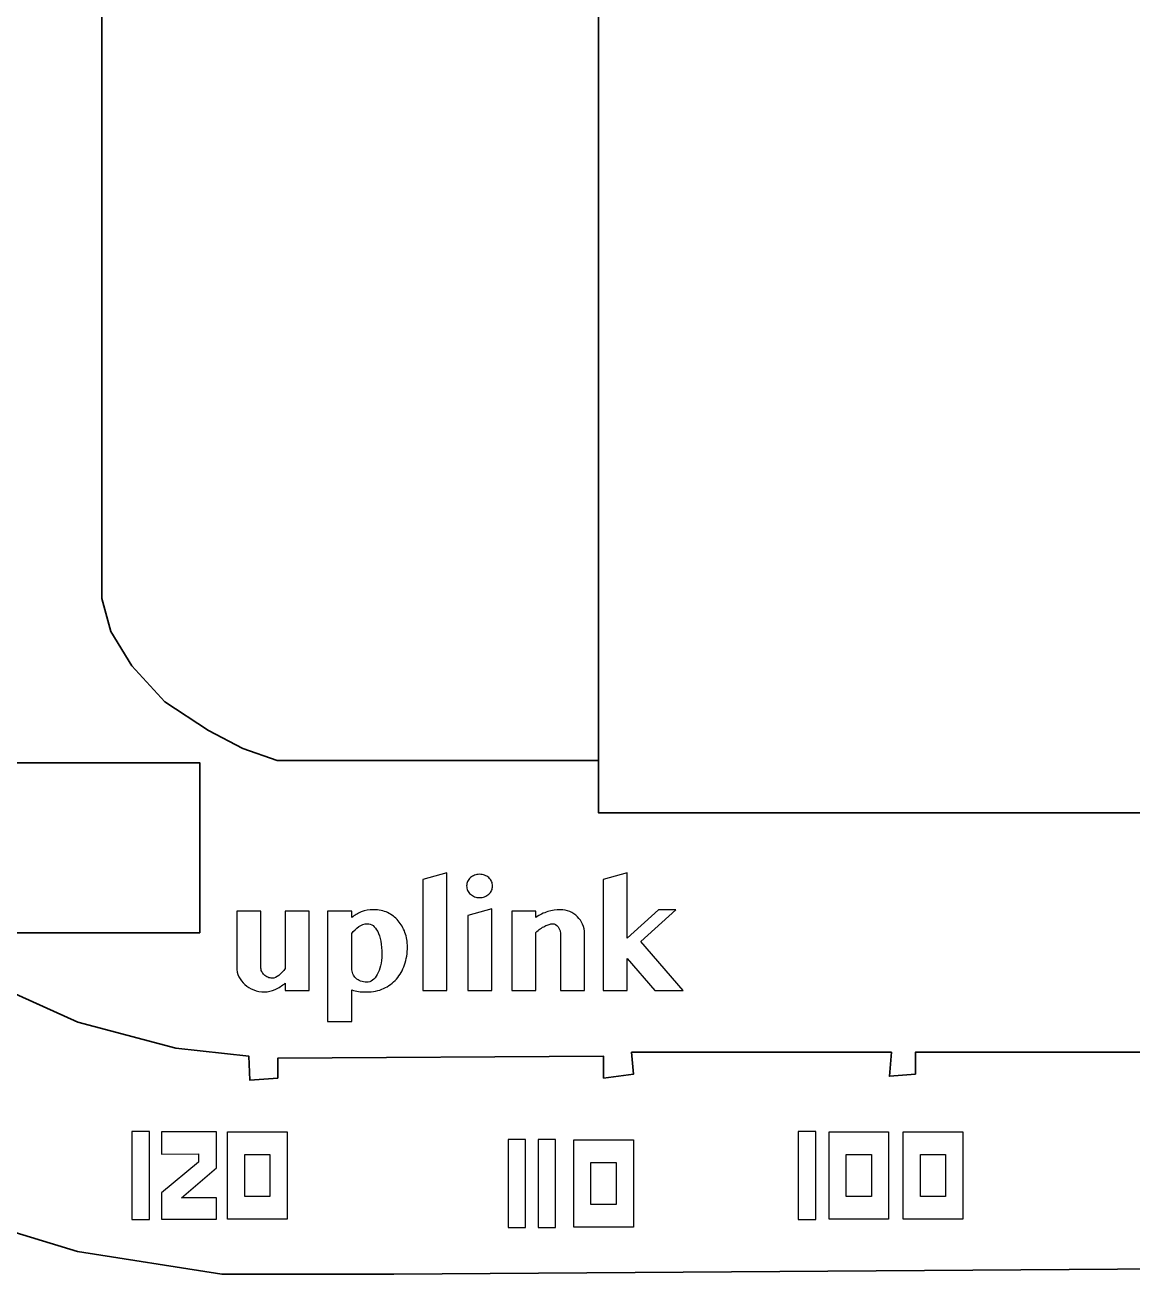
# Model space of a CAD drawing. Header units: millimetres. Extents: x -62 to 70, y -68 to 76.
# Drawn here: x -28.72 to 3.84, y -28.69 to 8.05 of the extents above; entities that cross this region are included whole.
import ezdxf

# ---------------------------------------------------------------- set-up
doc = ezdxf.new("R2010")
doc.units = ezdxf.units.MM
doc.header["$MEASUREMENT"] = 0
doc.layers.add('Decorations', color=7, linetype='Continuous')
doc.layers.add('Parts Outlines', color=7, linetype='Continuous')

msp = doc.modelspace()

# ---------------------------------------------------------------- linework, layer by layer
at = {"layer": 'Decorations', "color": 250, "lineweight": 35}
for points, knots in [([(-26.4583, 10.2305), (-26.4583, 10.2305), (-26.4583, -8.8194), (-26.4583, -8.8194), (-26.4583, -8.8194), (-26.4583, -8.8194), (-26.1937, -9.7895), (-26.1937, -9.7895), (-26.1937, -9.7895), (-26.1937, -9.7895), (-25.5741, -10.8038), (-25.5741, -10.8038), (-25.5741, -10.8038), (-25.5741, -10.8038), (-24.6062, -11.8621), (-24.6062, -11.8621), (-24.6062, -11.8621), (-24.6062, -11.8621), (-23.3274, -12.7), (-23.3274, -12.7), (-23.3274, -12.7), (-23.3274, -12.7), (-22.3131, -13.2291), (-22.3131, -13.2291), (-22.3131, -13.2291), (-22.3131, -13.2291), (-21.2989, -13.5819), (-21.2989, -13.5819), (-21.2989, -13.5819), (-21.2989, -13.5819), (-19.9319, -13.5819), (-19.9319, -13.5819), (-19.9319, -13.5819), (-19.9319, -13.5819), (-11.8547, -13.5819), (-11.8547, -13.5819)], [0, 0, 0, 0, 0.1, 0.1, 0.1, 0.1, 0.2, 0.2, 0.2, 0.2, 0.3, 0.3, 0.3, 0.3, 0.4, 0.4, 0.4, 0.4, 0.5, 0.5, 0.5, 0.5, 0.6, 0.6, 0.6, 0.6, 0.7, 0.7, 0.7, 0.7, 0.8, 0.8, 0.8, 0.8, 1, 1, 1, 1]), ([(-45.3613, 7.5847), (-45.3613, 7.5847), (-45.5083, -8.5548), (-45.5083, -8.5548), (-45.5083, -8.5548), (-45.5083, -8.5548), (-45.0966, -10.9361), (-45.0966, -10.9361), (-45.0966, -10.9361), (-45.0966, -10.9361), (-44.5674, -13.1117), (-44.5674, -13.1117), (-44.5674, -13.1117), (-44.5674, -13.1117), (-43.3916, -15.64), (-43.3916, -15.64), (-43.3916, -15.64), (-43.3916, -15.64), (-41.8041, -18.168), (-41.8041, -18.168), (-41.8041, -18.168), (-41.8041, -18.168), (-39.6287, -21.1666), (-39.6287, -21.1666), (-39.6287, -21.1666), (-39.6287, -21.1666), (-36.6299, -23.695), (-36.6299, -23.695), (-36.6299, -23.695), (-36.6299, -23.695), (-34.043, -25.4589), (-34.043, -25.4589), (-34.043, -25.4589), (-34.043, -25.4589), (-30.9855, -26.87), (-30.9855, -26.87), (-30.9855, -26.87), (-30.9855, -26.87), (-27.1731, -28.0269), (-27.1731, -28.0269), (-27.1731, -28.0269), (-27.1731, -28.0269), (-22.9305, -28.6928), (-22.9305, -28.6928), (-22.9305, -28.6928), (-22.9305, -28.6928), (-17.874, -28.6928), (-17.874, -28.6928), (-17.874, -28.6928), (-17.874, -28.6928), (33.22, -28.34), (33.22, -28.34), (33.22, -28.34), (33.22, -28.34), (35.9247, -27.7519), (35.9247, -27.7519), (35.9247, -27.7519), (35.9247, -27.7519), (39.3347, -26.5761), (39.3347, -26.5761), (39.3347, -26.5761), (39.3347, -26.5761), (43.1567, -24.8122), (43.1567, -24.8122), (43.1567, -24.8122), (43.1567, -24.8122), (46.6255, -22.0486), (46.6255, -22.0486), (46.6255, -22.0486), (46.6255, -22.0486), (49.3303, -19.1678), (49.3303, -19.1678), (49.3303, -19.1678), (49.3303, -19.1678), (51.5644, -15.9928), (51.5644, -15.9928), (51.5644, -15.9928), (51.5644, -15.9928), (52.7992, -13.1117), (52.7992, -13.1117), (52.7992, -13.1117), (52.7992, -13.1117), (53.74, -10.172), (53.74, -10.172), (53.74, -10.172), (53.74, -10.172), (54.0928, -7.9964), (54.0928, -7.9964), (54.0928, -7.9964), (54.0928, -7.9964), (54.0928, 7.9374), (54.0928, 7.9374), (54.0928, 7.9374), (54.0928, 7.9374), (45.9789, 7.9374), (45.9789, 7.9374), (45.9789, 7.9374), (45.9789, 7.9374), (46.0375, 6.1146), (46.0375, 6.1146), (46.0375, 6.1146), (46.0375, 6.1146), (46.6255, 6.0559), (46.6255, 6.0559), (46.6255, 6.0559), (46.6255, 6.0559), (46.6845, 5.4091), (46.6845, 5.4091), (46.6845, 5.4091), (46.6845, 5.4091), (46.0375, 5.3503), (46.0375, 5.3503), (46.0375, 5.3503), (46.0375, 5.3503), (46.0375, -7.9964), (46.0375, -7.9964), (46.0375, -7.9964), (46.0375, -7.9964), (46.743, -8.1728), (46.743, -8.1728), (46.743, -8.1728), (46.743, -8.1728), (46.5666, -8.7608), (46.5666, -8.7608), (46.5666, -8.7608), (46.5666, -8.7608), (45.92, -8.7019), (45.92, -8.7019), (45.92, -8.7019), (45.92, -8.7019), (45.3319, -11.4067), (45.3319, -11.4067), (45.3319, -11.4067), (45.3319, -11.4067), (43.9797, -14.4639), (43.9797, -14.4639), (43.9797, -14.4639), (43.9797, -14.4639), (42.5686, -16.3456), (42.5686, -16.3456), (42.5686, -16.3456), (42.5686, -16.3456), (40.8047, -18.0505), (40.8047, -18.0505), (40.8047, -18.0505), (40.8047, -18.0505), (41.3339, -18.6386), (41.3339, -18.6386), (41.3339, -18.6386), (41.3339, -18.6386), (40.8047, -19.1089), (40.8047, -19.1089), (40.8047, -19.1089), (40.8047, -19.1089), (40.2755, -18.6386), (40.2755, -18.6386), (40.2755, -18.6386), (40.2755, -18.6386), (37.9825, -20.1672), (37.9825, -20.1672), (37.9825, -20.1672), (37.9825, -20.1672), (35.4541, -21.1666), (35.4541, -21.1666), (35.4541, -21.1666), (35.4541, -21.1666), (33.5728, -21.8136), (33.5728, -21.8136), (33.5728, -21.8136), (33.5728, -21.8136), (31.6914, -22.1664), (31.6914, -22.1664), (31.6914, -22.1664), (31.6914, -22.1664), (31.75, -22.7541), (31.75, -22.7541), (31.75, -22.7541), (31.75, -22.7541), (30.9858, -22.813), (30.9858, -22.813), (30.9858, -22.813), (30.9858, -22.813), (30.868, -22.1075), (30.868, -22.1075), (30.868, -22.1075), (30.868, -22.1075), (22.9305, -22.225), (22.9305, -22.225), (22.9305, -22.225), (22.9305, -22.225), (22.9894, -22.813), (22.9894, -22.813), (22.9894, -22.813), (22.9894, -22.813), (22.3428, -22.813), (22.3428, -22.813), (22.3428, -22.813), (22.3428, -22.813), (22.3428, -22.1075), (22.3428, -22.1075), (22.3428, -22.1075), (22.3428, -22.1075), (16.463, -22.1664), (16.463, -22.1664), (16.463, -22.1664), (16.463, -22.1664), (16.522, -22.813), (16.522, -22.813), (16.522, -22.813), (16.522, -22.813), (15.7575, -22.872), (15.7575, -22.872), (15.7575, -22.872), (15.7575, -22.872), (15.6986, -22.1664), (15.6986, -22.1664), (15.6986, -22.1664), (15.6986, -22.1664), (6.4089, -22.225), (6.4089, -22.225), (6.4089, -22.225), (6.4089, -22.225), (6.4678, -22.7541), (6.4678, -22.7541), (6.4678, -22.7541), (6.4678, -22.7541), (5.7033, -22.872), (5.7033, -22.872), (5.7033, -22.872), (5.7033, -22.872), (5.7033, -22.1664), (5.7033, -22.1664), (5.7033, -22.1664), (5.7033, -22.1664), (-2.5281, -22.1664), (-2.5281, -22.1664), (-2.5281, -22.1664), (-2.5281, -22.1664), (-2.5281, -22.813), (-2.5281, -22.813), (-2.5281, -22.813), (-2.5281, -22.813), (-3.2924, -22.872), (-3.2924, -22.872), (-3.2924, -22.872), (-3.2924, -22.872), (-3.2337, -22.1664), (-3.2337, -22.1664), (-3.2337, -22.1664), (-3.2337, -22.1664), (-10.8771, -22.1664), (-10.8771, -22.1664), (-10.8771, -22.1664), (-10.8771, -22.1664), (-10.8184, -22.813), (-10.8184, -22.813), (-10.8184, -22.813), (-10.8184, -22.813), (-11.7003, -22.9305), (-11.7003, -22.9305), (-11.7003, -22.9305), (-11.7003, -22.9305), (-11.7003, -22.2839), (-11.7003, -22.2839), (-11.7003, -22.2839), (-11.7003, -22.2839), (-21.2841, -22.3428), (-21.2841, -22.3428), (-21.2841, -22.3428), (-21.2841, -22.3428), (-21.2841, -22.9305), (-21.2841, -22.9305), (-21.2841, -22.9305), (-21.2841, -22.9305), (-22.1075, -22.9881), (-22.1075, -22.9881), (-22.1075, -22.9881), (-22.1075, -22.9881), (-22.1369, -22.2825), (-22.1369, -22.2825), (-22.1369, -22.2825), (-22.1369, -22.2825), (-24.2827, -22.0486), (-24.2827, -22.0486), (-24.2827, -22.0486), (-24.2827, -22.0486), (-27.1638, -21.2845), (-27.1638, -21.2845), (-27.1638, -21.2845), (-27.1638, -21.2845), (-29.5158, -20.2261), (-29.5158, -20.2261), (-29.5158, -20.2261), (-29.5158, -20.2261), (-31.1746, -19.4065), (-31.1746, -19.4065), (-31.1746, -19.4065), (-31.1746, -19.4065), (-31.3972, -19.8144), (-31.3972, -19.8144), (-31.3972, -19.8144), (-31.3972, -19.8144), (-31.9263, -19.3735), (-31.9263, -19.3735), (-31.9263, -19.3735), (-31.9263, -19.3735), (-31.6323, -18.9325), (-31.6323, -18.9325), (-31.6323, -18.9325), (-31.6323, -18.9325), (-32.9257, -17.7567), (-32.9257, -17.7567), (-32.9257, -17.7567), (-32.9257, -17.7567), (-34.5132, -15.8164), (-34.5132, -15.8164), (-34.5132, -15.8164), (-34.5132, -15.8164), (-35.8656, -13.6997), (-35.8656, -13.6997), (-35.8656, -13.6997), (-35.8656, -13.6997), (-36.5124, -12.4061), (-36.5124, -12.4061), (-36.5124, -12.4061), (-36.5124, -12.4061), (-37.0416, -12.465), (-37.0416, -12.465), (-37.0416, -12.465), (-37.0416, -12.465), (-37.218, -12.0533), (-37.218, -12.0533), (-37.218, -12.0533), (-37.218, -12.0533), (-36.6888, -11.8769), (-36.6888, -11.8769), (-36.6888, -11.8769), (-36.6888, -11.8769), (-37.1591, -10.3776), (-37.1591, -10.3776), (-37.1591, -10.3776), (-37.1591, -10.3776), (-37.2767, -7.7611), (-37.2767, -7.7611), (-37.2767, -7.7611), (-37.2767, -7.7611), (-37.2767, -4.1747), (-37.2767, -4.1747), (-37.2767, -4.1747), (-37.2767, -4.1747), (-37.9823, -4.204), (-37.9823, -4.204), (-37.9823, -4.204), (-37.9823, -4.204), (-37.9341, -3.4978), (-37.9341, -3.4978), (-37.9341, -3.4978), (-37.9341, -3.4978), (-37.2475, -3.381), (-37.2475, -3.381), (-37.2475, -3.381), (-37.2475, -3.381), (-37.218, 6.5263), (-37.218, 6.5263), (-37.218, 6.5263), (-37.218, 6.5263), (-37.8354, 6.5556), (-37.8354, 6.5556), (-37.8354, 6.5556), (-37.8354, 6.5556), (-37.8941, 7.173), (-37.8941, 7.173), (-37.8941, 7.173), (-37.8941, 7.173), (-37.1298, 7.173), (-37.1298, 7.173), (-37.1298, 7.173), (-37.1298, 7.173), (-37.1591, 7.6434), (-37.1591, 7.6434), (-37.1591, 7.6434), (-37.1591, 7.6434), (-45.0966, 7.5847), (-45.0966, 7.5847), (-45.0966, 7.5847), (-45.0966, 7.5847), (-45.3613, 7.5847), (-45.3613, 7.5847)], [0, 0, 0, 0, 0.0102041, 0.0102041, 0.0102041, 0.0102041, 0.0204082, 0.0204082, 0.0204082, 0.0204082, 0.0306122, 0.0306122, 0.0306122, 0.0306122, 0.0408163, 0.0408163, 0.0408163, 0.0408163, 0.0510204, 0.0510204, 0.0510204, 0.0510204, 0.0612245, 0.0612245, 0.0612245, 0.0612245, 0.0714286, 0.0714286, 0.0714286, 0.0714286, 0.0816327, 0.0816327, 0.0816327, 0.0816327, 0.0918367, 0.0918367, 0.0918367, 0.0918367, 0.1020408, 0.1020408, 0.1020408, 0.1020408, 0.1122449, 0.1122449, 0.1122449, 0.1122449, 0.122449, 0.122449, 0.122449, 0.122449, 0.1326531, 0.1326531, 0.1326531, 0.1326531, 0.1428571, 0.1428571, 0.1428571, 0.1428571, 0.1530612, 0.1530612, 0.1530612, 0.1530612, 0.1632653, 0.1632653, 0.1632653, 0.1632653, 0.1734694, 0.1734694, 0.1734694, 0.1734694, 0.1836735, 0.1836735, 0.1836735, 0.1836735, 0.1938776, 0.1938776, 0.1938776, 0.1938776, 0.2040816, 0.2040816, 0.2040816, 0.2040816, 0.2142857, 0.2142857, 0.2142857, 0.2142857, 0.2244898, 0.2244898, 0.2244898, 0.2244898, 0.2346939, 0.2346939, 0.2346939, 0.2346939, 0.244898, 0.244898, 0.244898, 0.244898, 0.255102, 0.255102, 0.255102, 0.255102, 0.2653061, 0.2653061, 0.2653061, 0.2653061, 0.2755102, 0.2755102, 0.2755102, 0.2755102, 0.2857143, 0.2857143, 0.2857143, 0.2857143, 0.2959184, 0.2959184, 0.2959184, 0.2959184, 0.3061224, 0.3061224, 0.3061224, 0.3061224, 0.3163265, 0.3163265, 0.3163265, 0.3163265, 0.3265306, 0.3265306, 0.3265306, 0.3265306, 0.3367347, 0.3367347, 0.3367347, 0.3367347, 0.3469388, 0.3469388, 0.3469388, 0.3469388, 0.3571429, 0.3571429, 0.3571429, 0.3571429, 0.3673469, 0.3673469, 0.3673469, 0.3673469, 0.377551, 0.377551, 0.377551, 0.377551, 0.3877551, 0.3877551, 0.3877551, 0.3877551, 0.3979592, 0.3979592, 0.3979592, 0.3979592, 0.4081633, 0.4081633, 0.4081633, 0.4081633, 0.4183673, 0.4183673, 0.4183673, 0.4183673, 0.4285714, 0.4285714, 0.4285714, 0.4285714, 0.4387755, 0.4387755, 0.4387755, 0.4387755, 0.4489796, 0.4489796, 0.4489796, 0.4489796, 0.4591837, 0.4591837, 0.4591837, 0.4591837, 0.4693878, 0.4693878, 0.4693878, 0.4693878, 0.4795918, 0.4795918, 0.4795918, 0.4795918, 0.4897959, 0.4897959, 0.4897959, 0.4897959, 0.5, 0.5, 0.5, 0.5, 0.5102041, 0.5102041, 0.5102041, 0.5102041, 0.5204082, 0.5204082, 0.5204082, 0.5204082, 0.5306122, 0.5306122, 0.5306122, 0.5306122, 0.5408163, 0.5408163, 0.5408163, 0.5408163, 0.5510204, 0.5510204, 0.5510204, 0.5510204, 0.5612245, 0.5612245, 0.5612245, 0.5612245, 0.5714286, 0.5714286, 0.5714286, 0.5714286, 0.5816327, 0.5816327, 0.5816327, 0.5816327, 0.5918367, 0.5918367, 0.5918367, 0.5918367, 0.6020408, 0.6020408, 0.6020408, 0.6020408, 0.6122449, 0.6122449, 0.6122449, 0.6122449, 0.622449, 0.622449, 0.622449, 0.622449, 0.6326531, 0.6326531, 0.6326531, 0.6326531, 0.6428571, 0.6428571, 0.6428571, 0.6428571, 0.6530612, 0.6530612, 0.6530612, 0.6530612, 0.6632653, 0.6632653, 0.6632653, 0.6632653, 0.6734694, 0.6734694, 0.6734694, 0.6734694, 0.6836735, 0.6836735, 0.6836735, 0.6836735, 0.6938776, 0.6938776, 0.6938776, 0.6938776, 0.7040816, 0.7040816, 0.7040816, 0.7040816, 0.7142857, 0.7142857, 0.7142857, 0.7142857, 0.7244898, 0.7244898, 0.7244898, 0.7244898, 0.7346939, 0.7346939, 0.7346939, 0.7346939, 0.744898, 0.744898, 0.744898, 0.744898, 0.755102, 0.755102, 0.755102, 0.755102, 0.7653061, 0.7653061, 0.7653061, 0.7653061, 0.7755102, 0.7755102, 0.7755102, 0.7755102, 0.7857143, 0.7857143, 0.7857143, 0.7857143, 0.7959184, 0.7959184, 0.7959184, 0.7959184, 0.8061224, 0.8061224, 0.8061224, 0.8061224, 0.8163265, 0.8163265, 0.8163265, 0.8163265, 0.8265306, 0.8265306, 0.8265306, 0.8265306, 0.8367347, 0.8367347, 0.8367347, 0.8367347, 0.8469388, 0.8469388, 0.8469388, 0.8469388, 0.8571429, 0.8571429, 0.8571429, 0.8571429, 0.8673469, 0.8673469, 0.8673469, 0.8673469, 0.877551, 0.877551, 0.877551, 0.877551, 0.8877551, 0.8877551, 0.8877551, 0.8877551, 0.8979592, 0.8979592, 0.8979592, 0.8979592, 0.9081633, 0.9081633, 0.9081633, 0.9081633, 0.9183673, 0.9183673, 0.9183673, 0.9183673, 0.9285714, 0.9285714, 0.9285714, 0.9285714, 0.9387755, 0.9387755, 0.9387755, 0.9387755, 0.9489796, 0.9489796, 0.9489796, 0.9489796, 0.9591837, 0.9591837, 0.9591837, 0.9591837, 0.9693878, 0.9693878, 0.9693878, 0.9693878, 0.9795918, 0.9795918, 0.9795918, 0.9795918, 1, 1, 1, 1])]:
    msp.add_open_spline(points, degree=3, knots=knots, dxfattribs=at)
at = {"layer": 'Decorations', "color": 250}
for points, knots in [([(-16.3123, -20.3495), (-16.3123, -20.3495), (-17.0161, -20.3495), (-17.0161, -20.3495), (-17.0161, -20.3495), (-17.0161, -20.3495), (-17.0161, -17.0842), (-17.0161, -17.0842), (-17.0161, -17.0842), (-17.0161, -17.0842), (-16.3123, -16.8892), (-16.3123, -16.8892), (-16.3123, -16.8892), (-16.3123, -16.8892), (-16.3123, -20.3495), (-16.3123, -20.3495)], [0, 0, 0, 0, 0.2, 0.2, 0.2, 0.2, 0.4, 0.4, 0.4, 0.4, 0.6, 0.6, 0.6, 0.6, 1, 1, 1, 1]), ([(-11.0072, -18.8143), (-11.0072, -18.8143), (-10.0832, -17.9772), (-10.0832, -17.9772), (-10.0832, -17.9772), (-10.0832, -17.9772), (-9.5716, -17.9772), (-9.5716, -17.9772), (-9.5716, -17.9772), (-9.5716, -17.9772), (-10.601, -18.9073), (-10.601, -18.9073), (-10.601, -18.9073), (-10.601, -18.9073), (-9.3608, -20.3495), (-9.3608, -20.3495), (-9.3608, -20.3495), (-9.3608, -20.3495), (-10.1979, -20.3495), (-10.1979, -20.3495), (-10.1979, -20.3495), (-10.1979, -20.3495), (-11.0072, -19.4131), (-11.0072, -19.4131), (-11.0072, -19.4131), (-11.0072, -19.4131), (-11.0072, -20.3495), (-11.0072, -20.3495), (-11.0072, -20.3495), (-11.0072, -20.3495), (-11.7172, -20.3495), (-11.7172, -20.3495), (-11.7172, -20.3495), (-11.7172, -20.3495), (-11.7172, -17.0842), (-11.7172, -17.0842), (-11.7172, -17.0842), (-11.7172, -17.0842), (-11.0072, -16.8892), (-11.0072, -16.8892), (-11.0072, -16.8892), (-11.0072, -16.8892), (-11.0072, -18.8143), (-11.0072, -18.8143)], [0, 0, 0, 0, 0.0833333, 0.0833333, 0.0833333, 0.0833333, 0.1666667, 0.1666667, 0.1666667, 0.1666667, 0.25, 0.25, 0.25, 0.25, 0.3333333, 0.3333333, 0.3333333, 0.3333333, 0.4166667, 0.4166667, 0.4166667, 0.4166667, 0.5, 0.5, 0.5, 0.5, 0.5833333, 0.5833333, 0.5833333, 0.5833333, 0.6666667, 0.6666667, 0.6666667, 0.6666667, 0.75, 0.75, 0.75, 0.75, 0.8333333, 0.8333333, 0.8333333, 0.8333333, 1, 1, 1, 1]), ([(-15.7294, -17.2764), (-15.7294, -17.2289), (-15.7196, -17.1841), (-15.6999, -17.1417), (-15.6999, -17.1417), (-15.6803, -17.0993), (-15.6529, -17.0628), (-15.6178, -17.0318), (-15.6178, -17.0318), (-15.5826, -17.0008), (-15.5423, -16.9764), (-15.4968, -16.9588), (-15.4968, -16.9588), (-15.4514, -16.9412), (-15.4018, -16.9326), (-15.348, -16.9326), (-15.348, -16.9326), (-15.2963, -16.9326), (-15.2472, -16.9412), (-15.2007, -16.9588), (-15.2007, -16.9588), (-15.1542, -16.9764), (-15.1134, -17.0008), (-15.0783, -17.0318), (-15.0783, -17.0318), (-15.0431, -17.0628), (-15.0157, -17.0993), (-14.9961, -17.1417), (-14.9961, -17.1417), (-14.9765, -17.1841), (-14.9666, -17.2289), (-14.9666, -17.2764), (-14.9666, -17.2764), (-14.9666, -17.324), (-14.9765, -17.3688), (-14.9961, -17.4101), (-14.9961, -17.4101), (-15.0157, -17.4514), (-15.0431, -17.4873), (-15.0783, -17.5183), (-15.0783, -17.5183), (-15.1134, -17.5493), (-15.1542, -17.5737), (-15.2007, -17.5913), (-15.2007, -17.5913), (-15.2472, -17.6089), (-15.2963, -17.6175), (-15.348, -17.6175), (-15.348, -17.6175), (-15.4018, -17.6175), (-15.4514, -17.6089), (-15.4968, -17.5913), (-15.4968, -17.5913), (-15.5423, -17.5737), (-15.5826, -17.5493), (-15.6178, -17.5183), (-15.6178, -17.5183), (-15.6529, -17.4873), (-15.6803, -17.4514), (-15.6999, -17.4101), (-15.6999, -17.4101), (-15.7196, -17.3688), (-15.7294, -17.324), (-15.7294, -17.2764)], [0, 0, 0, 0, 0.0588235, 0.0588235, 0.0588235, 0.0588235, 0.1176471, 0.1176471, 0.1176471, 0.1176471, 0.1764706, 0.1764706, 0.1764706, 0.1764706, 0.2352941, 0.2352941, 0.2352941, 0.2352941, 0.2941176, 0.2941176, 0.2941176, 0.2941176, 0.3529412, 0.3529412, 0.3529412, 0.3529412, 0.4117647, 0.4117647, 0.4117647, 0.4117647, 0.4705882, 0.4705882, 0.4705882, 0.4705882, 0.5294118, 0.5294118, 0.5294118, 0.5294118, 0.5882353, 0.5882353, 0.5882353, 0.5882353, 0.6470588, 0.6470588, 0.6470588, 0.6470588, 0.7058824, 0.7058824, 0.7058824, 0.7058824, 0.7647059, 0.7647059, 0.7647059, 0.7647059, 0.8235294, 0.8235294, 0.8235294, 0.8235294, 0.8823529, 0.8823529, 0.8823529, 0.8823529, 1, 1, 1, 1]), ([(-19.8191, -18.0206), (-19.8191, -18.0206), (-19.109, -18.0206), (-19.109, -18.0206), (-19.109, -18.0206), (-19.109, -18.0206), (-19.109, -18.2038), (-19.109, -18.2038), (-19.109, -18.2038), (-19.0284, -18.1377), (-18.9354, -18.0826), (-18.83, -18.0392), (-18.83, -18.0392), (-18.7245, -17.9958), (-18.6016, -17.9744), (-18.461, -17.9744), (-18.461, -17.9744), (-18.3122, -17.9744), (-18.1768, -18.0033), (-18.0548, -18.0612), (-18.0548, -18.0612), (-17.9329, -18.1191), (-17.829, -18.198), (-17.7432, -18.2982), (-17.7432, -18.2982), (-17.6574, -18.3985), (-17.5908, -18.5146), (-17.5432, -18.6469), (-17.5432, -18.6469), (-17.4957, -18.7792), (-17.4719, -18.9197), (-17.4719, -19.0686), (-17.4719, -19.0686), (-17.4719, -19.2587), (-17.4998, -19.4351), (-17.5556, -19.5974), (-17.5556, -19.5974), (-17.6114, -19.7597), (-17.691, -19.8995), (-17.7944, -20.0173), (-17.7944, -20.0173), (-17.8977, -20.1352), (-18.0233, -20.2275), (-18.1711, -20.2936), (-18.1711, -20.2936), (-18.3189, -20.3598), (-18.4848, -20.3929), (-18.6687, -20.3929), (-18.6687, -20.3929), (-18.7618, -20.3929), (-18.8424, -20.3891), (-18.9106, -20.3818), (-18.9106, -20.3818), (-18.9788, -20.3746), (-19.0449, -20.3577), (-19.109, -20.3308), (-19.109, -20.3308), (-19.109, -20.3308), (-19.109, -21.2638), (-19.109, -21.2638), (-19.109, -21.2638), (-19.109, -21.2638), (-19.8191, -21.2638), (-19.8191, -21.2638), (-19.8191, -21.2638), (-19.8191, -21.2638), (-19.8191, -18.0206), (-19.8191, -18.0206)], [0, 0, 0, 0, 0.0555556, 0.0555556, 0.0555556, 0.0555556, 0.1111111, 0.1111111, 0.1111111, 0.1111111, 0.1666667, 0.1666667, 0.1666667, 0.1666667, 0.2222222, 0.2222222, 0.2222222, 0.2222222, 0.2777778, 0.2777778, 0.2777778, 0.2777778, 0.3333333, 0.3333333, 0.3333333, 0.3333333, 0.3888889, 0.3888889, 0.3888889, 0.3888889, 0.4444444, 0.4444444, 0.4444444, 0.4444444, 0.5, 0.5, 0.5, 0.5, 0.5555556, 0.5555556, 0.5555556, 0.5555556, 0.6111111, 0.6111111, 0.6111111, 0.6111111, 0.6666667, 0.6666667, 0.6666667, 0.6666667, 0.7222222, 0.7222222, 0.7222222, 0.7222222, 0.7777778, 0.7777778, 0.7777778, 0.7777778, 0.8333333, 0.8333333, 0.8333333, 0.8333333, 0.8888889, 0.8888889, 0.8888889, 0.8888889, 1, 1, 1, 1]), ([(-15.6984, -18.148), (-15.6984, -18.148), (-15.6984, -18.148), (-15.6984, -18.148), (-15.6984, -18.148), (-15.6984, -18.148), (-14.9914, -17.9524), (-14.9914, -17.9524), (-14.9914, -17.9524), (-14.9914, -17.9524), (-14.9914, -20.3495), (-14.9914, -20.3495), (-14.9914, -20.3495), (-14.9914, -20.3495), (-15.6984, -20.3495), (-15.6984, -20.3495), (-15.6984, -20.3495), (-15.6984, -20.3495), (-15.6984, -18.148), (-15.6984, -18.148)], [0, 0, 0, 0, 0.1666667, 0.1666667, 0.1666667, 0.1666667, 0.3333333, 0.3333333, 0.3333333, 0.3333333, 0.5, 0.5, 0.5, 0.5, 0.6666667, 0.6666667, 0.6666667, 0.6666667, 1, 1, 1, 1]), ([(-12.9637, -18.7557), (-12.9637, -18.6359), (-12.9874, -18.5442), (-13.035, -18.4812), (-13.035, -18.4812), (-13.0825, -18.4181), (-13.1373, -18.3864), (-13.1993, -18.3864), (-13.1993, -18.3864), (-13.2303, -18.3864), (-13.2655, -18.3926), (-13.3047, -18.405), (-13.3047, -18.405), (-13.344, -18.4174), (-13.3853, -18.4347), (-13.4287, -18.4564), (-13.4287, -18.4564), (-13.4722, -18.4781), (-13.5166, -18.5049), (-13.5621, -18.537), (-13.5621, -18.537), (-13.6075, -18.569), (-13.651, -18.6049), (-13.6923, -18.6441), (-13.6923, -18.6441), (-13.6923, -18.6441), (-13.6923, -20.3495), (-13.6923, -20.3495), (-13.6923, -20.3495), (-13.6923, -20.3495), (-14.4023, -20.3495), (-14.4023, -20.3495), (-14.4023, -20.3495), (-14.4023, -20.3495), (-14.4023, -18.0206), (-14.4023, -18.0206), (-14.4023, -18.0206), (-14.4023, -18.0206), (-13.6923, -18.0206), (-13.6923, -18.0206), (-13.6923, -18.0206), (-13.6923, -18.0206), (-13.6923, -18.2038), (-13.6923, -18.2038), (-13.6923, -18.2038), (-13.5827, -18.1253), (-13.466, -18.0674), (-13.3419, -18.0302), (-13.3419, -18.0302), (-13.2179, -17.993), (-13.0939, -17.9744), (-12.9699, -17.9744), (-12.9699, -17.9744), (-12.8748, -17.9744), (-12.7838, -17.993), (-12.697, -18.0302), (-12.697, -18.0302), (-12.6102, -18.0674), (-12.5347, -18.1174), (-12.4707, -18.1804), (-12.4707, -18.1804), (-12.4066, -18.2435), (-12.3554, -18.3179), (-12.3172, -18.4037), (-12.3172, -18.4037), (-12.2789, -18.4894), (-12.2598, -18.5821), (-12.2598, -18.6813), (-12.2598, -18.6813), (-12.2598, -18.6813), (-12.2598, -20.3495), (-12.2598, -20.3495), (-12.2598, -20.3495), (-12.2598, -20.3495), (-12.9637, -20.3495), (-12.9637, -20.3495), (-12.9637, -20.3495), (-12.9637, -20.3495), (-12.9637, -18.7557), (-12.9637, -18.7557)], [0, 0, 0, 0, 0.047619, 0.047619, 0.047619, 0.047619, 0.0952381, 0.0952381, 0.0952381, 0.0952381, 0.1428571, 0.1428571, 0.1428571, 0.1428571, 0.1904762, 0.1904762, 0.1904762, 0.1904762, 0.2380952, 0.2380952, 0.2380952, 0.2380952, 0.2857143, 0.2857143, 0.2857143, 0.2857143, 0.3333333, 0.3333333, 0.3333333, 0.3333333, 0.3809524, 0.3809524, 0.3809524, 0.3809524, 0.4285714, 0.4285714, 0.4285714, 0.4285714, 0.4761905, 0.4761905, 0.4761905, 0.4761905, 0.5238095, 0.5238095, 0.5238095, 0.5238095, 0.5714286, 0.5714286, 0.5714286, 0.5714286, 0.6190476, 0.6190476, 0.6190476, 0.6190476, 0.6666667, 0.6666667, 0.6666667, 0.6666667, 0.7142857, 0.7142857, 0.7142857, 0.7142857, 0.7619048, 0.7619048, 0.7619048, 0.7619048, 0.8095238, 0.8095238, 0.8095238, 0.8095238, 0.8571429, 0.8571429, 0.8571429, 0.8571429, 0.9047619, 0.9047619, 0.9047619, 0.9047619, 1, 1, 1, 1]), ([(-21.7848, -18.0206), (-21.7848, -18.0206), (-21.7848, -19.6611), (-21.7848, -19.6611), (-21.7848, -19.6611), (-21.7848, -19.7066), (-21.776, -19.7493), (-21.7585, -19.7896), (-21.7585, -19.7896), (-21.7409, -19.8299), (-21.7166, -19.8644), (-21.6856, -19.8933), (-21.6856, -19.8933), (-21.6546, -19.9223), (-21.6184, -19.9457), (-21.5771, -19.9633), (-21.5771, -19.9633), (-21.5357, -19.9808), (-21.4913, -19.9898), (-21.4438, -19.9898), (-21.4438, -19.9898), (-21.39, -19.9898), (-21.327, -19.9622), (-21.2546, -19.9074), (-21.2546, -19.9074), (-21.1823, -19.8527), (-21.1192, -19.7838), (-21.0655, -19.7011), (-21.0655, -19.7011), (-21.0655, -19.7011), (-21.0655, -18.0206), (-21.0655, -18.0206), (-21.0655, -18.0206), (-21.0655, -18.0206), (-20.3586, -18.0206), (-20.3586, -18.0206), (-20.3586, -18.0206), (-20.3586, -18.0206), (-20.3586, -20.3495), (-20.3586, -20.3495), (-20.3586, -20.3495), (-20.3586, -20.3495), (-21.0655, -20.3495), (-21.0655, -20.3495), (-21.0655, -20.3495), (-21.0655, -20.3495), (-21.0655, -20.1324), (-21.0655, -20.1324), (-21.0655, -20.1324), (-21.1585, -20.211), (-21.2577, -20.2737), (-21.3631, -20.3212), (-21.3631, -20.3212), (-21.4686, -20.3687), (-21.5709, -20.3929), (-21.6701, -20.3929), (-21.6701, -20.3929), (-21.7859, -20.3929), (-21.8933, -20.3736), (-21.9926, -20.3353), (-21.9926, -20.3353), (-22.0918, -20.2971), (-22.1786, -20.2447), (-22.253, -20.1786), (-22.253, -20.1786), (-22.3274, -20.1124), (-22.3858, -20.0353), (-22.4282, -19.9464), (-22.4282, -19.9464), (-22.4706, -19.8575), (-22.4918, -19.7624), (-22.4918, -19.6611), (-22.4918, -19.6611), (-22.4918, -19.6611), (-22.4918, -18.0206), (-22.4918, -18.0206), (-22.4918, -18.0206), (-22.4918, -18.0206), (-21.7848, -18.0206), (-21.7848, -18.0206)], [0, 0, 0, 0, 0.047619, 0.047619, 0.047619, 0.047619, 0.0952381, 0.0952381, 0.0952381, 0.0952381, 0.1428571, 0.1428571, 0.1428571, 0.1428571, 0.1904762, 0.1904762, 0.1904762, 0.1904762, 0.2380952, 0.2380952, 0.2380952, 0.2380952, 0.2857143, 0.2857143, 0.2857143, 0.2857143, 0.3333333, 0.3333333, 0.3333333, 0.3333333, 0.3809524, 0.3809524, 0.3809524, 0.3809524, 0.4285714, 0.4285714, 0.4285714, 0.4285714, 0.4761905, 0.4761905, 0.4761905, 0.4761905, 0.5238095, 0.5238095, 0.5238095, 0.5238095, 0.5714286, 0.5714286, 0.5714286, 0.5714286, 0.6190476, 0.6190476, 0.6190476, 0.6190476, 0.6666667, 0.6666667, 0.6666667, 0.6666667, 0.7142857, 0.7142857, 0.7142857, 0.7142857, 0.7619048, 0.7619048, 0.7619048, 0.7619048, 0.8095238, 0.8095238, 0.8095238, 0.8095238, 0.8571429, 0.8571429, 0.8571429, 0.8571429, 0.9047619, 0.9047619, 0.9047619, 0.9047619, 1, 1, 1, 1]), ([(-19.109, -19.7011), (-19.109, -19.7011), (-19.109, -19.7011), (-19.109, -19.7011), (-19.109, -19.7011), (-19.109, -19.7569), (-19.0987, -19.8099), (-19.078, -19.8596), (-19.078, -19.8596), (-19.0573, -19.9092), (-19.0274, -19.9526), (-18.9881, -19.9898), (-18.9881, -19.9898), (-18.9488, -20.027), (-18.9023, -20.0559), (-18.8486, -20.0766), (-18.8486, -20.0766), (-18.7948, -20.0973), (-18.7349, -20.1076), (-18.6687, -20.1076), (-18.6687, -20.1076), (-18.6088, -20.1076), (-18.552, -20.0873), (-18.4982, -20.047), (-18.4982, -20.047), (-18.4445, -20.0067), (-18.3974, -19.9505), (-18.3571, -19.8782), (-18.3571, -19.8782), (-18.3168, -19.8058), (-18.2848, -19.7204), (-18.261, -19.6222), (-18.261, -19.6222), (-18.2372, -19.524), (-18.2254, -19.4158), (-18.2254, -19.298), (-18.2254, -19.298), (-18.2254, -18.9962), (-18.2657, -18.7688), (-18.3463, -18.6159), (-18.3463, -18.6159), (-18.4269, -18.4629), (-18.5292, -18.3864), (-18.6532, -18.3864), (-18.6532, -18.3864), (-18.7421, -18.3864), (-18.8253, -18.415), (-18.9028, -18.4719), (-18.9028, -18.4719), (-18.9803, -18.5287), (-19.0491, -18.5966), (-19.109, -18.6751), (-19.109, -18.6751), (-19.109, -18.6751), (-19.109, -19.7011), (-19.109, -19.7011)], [0, 0, 0, 0, 0.0666667, 0.0666667, 0.0666667, 0.0666667, 0.1333333, 0.1333333, 0.1333333, 0.1333333, 0.2, 0.2, 0.2, 0.2, 0.2666667, 0.2666667, 0.2666667, 0.2666667, 0.3333333, 0.3333333, 0.3333333, 0.3333333, 0.4, 0.4, 0.4, 0.4, 0.4666667, 0.4666667, 0.4666667, 0.4666667, 0.5333333, 0.5333333, 0.5333333, 0.5333333, 0.6, 0.6, 0.6, 0.6, 0.6666667, 0.6666667, 0.6666667, 0.6666667, 0.7333333, 0.7333333, 0.7333333, 0.7333333, 0.8, 0.8, 0.8, 0.8, 0.8666667, 0.8666667, 0.8666667, 0.8666667, 1, 1, 1, 1]), ([(-25.5741, -24.5018), (-25.5741, -24.5018), (-25.0597, -24.5018), (-25.0597, -24.5018), (-25.0597, -24.5018), (-25.0597, -24.5018), (-25.0597, -27.0887), (-25.0597, -27.0887), (-25.0597, -27.0887), (-25.0597, -27.0887), (-25.5741, -27.0887), (-25.5741, -27.0887), (-25.5741, -27.0887), (-25.5741, -27.0887), (-25.5741, -24.5018), (-25.5741, -24.5018)], [0, 0, 0, 0, 0.2, 0.2, 0.2, 0.2, 0.4, 0.4, 0.4, 0.4, 0.6, 0.6, 0.6, 0.6, 1, 1, 1, 1]), ([(-24.7069, -24.5091), (-24.7069, -24.5091), (-23.0902, -24.5091), (-23.0902, -24.5091), (-23.0902, -24.5091), (-23.0902, -24.5091), (-23.0902, -25.5674), (-23.0902, -25.5674), (-23.0902, -25.5674), (-23.0902, -25.5674), (-24.1192, -26.4493), (-24.1192, -26.4493), (-24.1192, -26.4493), (-24.1192, -26.4493), (-23.0902, -26.4493), (-23.0902, -26.4493), (-23.0902, -26.4493), (-23.0902, -26.4493), (-23.0902, -27.0815), (-23.0902, -27.0815), (-23.0902, -27.0815), (-23.0902, -27.0815), (-24.7069, -27.0815), (-24.7069, -27.0815), (-24.7069, -27.0815), (-24.7069, -27.0815), (-24.7069, -26.3026), (-24.7069, -26.3026), (-24.7069, -26.3026), (-24.7069, -26.3026), (-23.6193, -25.4058), (-23.6193, -25.4058), (-23.6193, -25.4058), (-23.6193, -25.4058), (-23.6193, -25.1561), (-23.6193, -25.1561), (-23.6193, -25.1561), (-23.6193, -25.1561), (-24.7069, -25.1705), (-24.7069, -25.1705), (-24.7069, -25.1705), (-24.7069, -25.1705), (-24.7069, -24.5091), (-24.7069, -24.5091)], [0, 0, 0, 0, 0.0833333, 0.0833333, 0.0833333, 0.0833333, 0.1666667, 0.1666667, 0.1666667, 0.1666667, 0.25, 0.25, 0.25, 0.25, 0.3333333, 0.3333333, 0.3333333, 0.3333333, 0.4166667, 0.4166667, 0.4166667, 0.4166667, 0.5, 0.5, 0.5, 0.5, 0.5833333, 0.5833333, 0.5833333, 0.5833333, 0.6666667, 0.6666667, 0.6666667, 0.6666667, 0.75, 0.75, 0.75, 0.75, 0.8333333, 0.8333333, 0.8333333, 0.8333333, 1, 1, 1, 1]), ([(-22.7615, -24.5091), (-22.7615, -24.5091), (-22.7615, -27.0815), (-22.7615, -27.0815), (-22.7615, -27.0815), (-22.7615, -27.0815), (-21.0123, -27.0815), (-21.0123, -27.0815), (-21.0123, -27.0815), (-21.0123, -27.0815), (-21.0123, -24.5091), (-21.0123, -24.5091), (-21.0123, -24.5091), (-21.0123, -24.5091), (-22.7615, -24.5091), (-22.7615, -24.5091)], [0, 0, 0, 0, 0.2, 0.2, 0.2, 0.2, 0.4, 0.4, 0.4, 0.4, 0.6, 0.6, 0.6, 0.6, 1, 1, 1, 1]), ([(-5.9743, -24.5018), (-5.9743, -24.5018), (-5.4599, -24.5018), (-5.4599, -24.5018), (-5.4599, -24.5018), (-5.4599, -24.5018), (-5.4599, -27.0887), (-5.4599, -27.0887), (-5.4599, -27.0887), (-5.4599, -27.0887), (-5.9743, -27.0887), (-5.9743, -27.0887), (-5.9743, -27.0887), (-5.9743, -27.0887), (-5.9743, -24.5018), (-5.9743, -24.5018)], [0, 0, 0, 0, 0.2, 0.2, 0.2, 0.2, 0.4, 0.4, 0.4, 0.4, 0.6, 0.6, 0.6, 0.6, 1, 1, 1, 1]), ([(-5.0673, -24.5091), (-5.0673, -24.5091), (-5.0673, -27.0815), (-5.0673, -27.0815), (-5.0673, -27.0815), (-5.0673, -27.0815), (-3.3181, -27.0815), (-3.3181, -27.0815), (-3.3181, -27.0815), (-3.3181, -27.0815), (-3.3181, -24.5091), (-3.3181, -24.5091), (-3.3181, -24.5091), (-3.3181, -24.5091), (-5.0673, -24.5091), (-5.0673, -24.5091)], [0, 0, 0, 0, 0.2, 0.2, 0.2, 0.2, 0.4, 0.4, 0.4, 0.4, 0.6, 0.6, 0.6, 0.6, 1, 1, 1, 1]), ([(-2.8854, -24.5091), (-2.8854, -24.5091), (-2.8854, -27.0815), (-2.8854, -27.0815), (-2.8854, -27.0815), (-2.8854, -27.0815), (-1.1361, -27.0815), (-1.1361, -27.0815), (-1.1361, -27.0815), (-1.1361, -27.0815), (-1.1361, -24.5091), (-1.1361, -24.5091), (-1.1361, -24.5091), (-1.1361, -24.5091), (-2.8854, -24.5091), (-2.8854, -24.5091)], [0, 0, 0, 0, 0.2, 0.2, 0.2, 0.2, 0.4, 0.4, 0.4, 0.4, 0.6, 0.6, 0.6, 0.6, 1, 1, 1, 1]), ([(-14.5078, -24.7371), (-14.5078, -24.7371), (-13.9934, -24.7371), (-13.9934, -24.7371), (-13.9934, -24.7371), (-13.9934, -24.7371), (-13.9934, -27.324), (-13.9934, -27.324), (-13.9934, -27.324), (-13.9934, -27.324), (-14.5078, -27.324), (-14.5078, -27.324), (-14.5078, -27.324), (-14.5078, -27.324), (-14.5078, -24.7371), (-14.5078, -24.7371)], [0, 0, 0, 0, 0.2, 0.2, 0.2, 0.2, 0.4, 0.4, 0.4, 0.4, 0.6, 0.6, 0.6, 0.6, 1, 1, 1, 1]), ([(-13.6258, -24.7371), (-13.6258, -24.7371), (-13.1115, -24.7371), (-13.1115, -24.7371), (-13.1115, -24.7371), (-13.1115, -24.7371), (-13.1115, -27.324), (-13.1115, -27.324), (-13.1115, -27.324), (-13.1115, -27.324), (-13.6258, -27.324), (-13.6258, -27.324), (-13.6258, -27.324), (-13.6258, -27.324), (-13.6258, -24.7371), (-13.6258, -24.7371)], [0, 0, 0, 0, 0.2, 0.2, 0.2, 0.2, 0.4, 0.4, 0.4, 0.4, 0.6, 0.6, 0.6, 0.6, 1, 1, 1, 1]), ([(-12.5749, -24.744), (-12.5749, -24.744), (-12.5749, -27.3165), (-12.5749, -27.3165), (-12.5749, -27.3165), (-12.5749, -27.3165), (-10.8256, -27.3165), (-10.8256, -27.3165), (-10.8256, -27.3165), (-10.8256, -27.3165), (-10.8256, -24.744), (-10.8256, -24.744), (-10.8256, -24.744), (-10.8256, -24.744), (-12.5749, -24.744), (-12.5749, -24.744)], [0, 0, 0, 0, 0.2, 0.2, 0.2, 0.2, 0.4, 0.4, 0.4, 0.4, 0.6, 0.6, 0.6, 0.6, 1, 1, 1, 1])]:
    msp.add_open_spline(points, degree=3, knots=knots, dxfattribs=at)
at = {"layer": 'Decorations', "color": 7}
for points in [[(-22.258, -25.1777), (-22.258, -25.1777), (-22.258, -26.4125), (-22.258, -26.4125), (-22.258, -26.4125), (-22.258, -26.4125), (-21.5158, -26.4125), (-21.5158, -26.4125), (-21.5158, -26.4125), (-21.5158, -26.4125), (-21.5158, -25.1777), (-21.5158, -25.1777), (-21.5158, -25.1777), (-21.5158, -25.1777), (-22.258, -25.1777), (-22.258, -25.1777)], [(-4.5638, -25.1777), (-4.5638, -25.1777), (-4.5638, -26.4125), (-4.5638, -26.4125), (-4.5638, -26.4125), (-4.5638, -26.4125), (-3.8216, -26.4125), (-3.8216, -26.4125), (-3.8216, -26.4125), (-3.8216, -26.4125), (-3.8216, -25.1777), (-3.8216, -25.1777), (-3.8216, -25.1777), (-3.8216, -25.1777), (-4.5638, -25.1777), (-4.5638, -25.1777)], [(-2.3819, -25.1777), (-2.3819, -25.1777), (-2.3819, -26.4125), (-2.3819, -26.4125), (-2.3819, -26.4125), (-2.3819, -26.4125), (-1.6396, -26.4125), (-1.6396, -26.4125), (-1.6396, -26.4125), (-1.6396, -26.4125), (-1.6396, -25.1777), (-1.6396, -25.1777), (-1.6396, -25.1777), (-1.6396, -25.1777), (-2.3819, -25.1777), (-2.3819, -25.1777)], [(-12.0714, -25.4127), (-12.0714, -25.4127), (-12.0714, -26.6474), (-12.0714, -26.6474), (-12.0714, -26.6474), (-12.0714, -26.6474), (-11.3292, -26.6474), (-11.3292, -26.6474), (-11.3292, -26.6474), (-11.3292, -26.6474), (-11.3292, -25.4127), (-11.3292, -25.4127), (-11.3292, -25.4127), (-11.3292, -25.4127), (-12.0714, -25.4127), (-12.0714, -25.4127)]]:
    msp.add_open_spline(points, degree=3, knots=[0, 0, 0, 0, 0.2, 0.2, 0.2, 0.2, 0.4, 0.4, 0.4, 0.4, 0.6, 0.6, 0.6, 0.6, 1, 1, 1, 1], dxfattribs=at)
at = {"layer": 'Parts Outlines', "color": 252, "lineweight": 35}
msp.add_open_spline([(21.1453, -15.1198), (21.1453, -15.1198), (-11.8547, -15.1198), (-11.8547, -15.1198), (-11.8547, -15.1198), (-11.8547, -15.1198), (-11.8547, 22.8804), (-11.8547, 22.8804), (-11.8547, 22.8804), (-11.8547, 22.8804), (21.1453, 22.8804), (21.1453, 22.8804), (21.1453, 22.8804), (21.1453, 22.8804), (21.1453, -15.1198), (21.1453, -15.1198)], degree=3, knots=[0, 0, 0, 0, 0.2, 0.2, 0.2, 0.2, 0.4, 0.4, 0.4, 0.4, 0.6, 0.6, 0.6, 0.6, 1, 1, 1, 1], dxfattribs=at)
at = {"layer": 'Parts Outlines', "color": 240, "lineweight": 35}
msp.add_open_spline([(-23.574, -18.6538), (-23.574, -18.6538), (-30.5741, -18.6538), (-30.5741, -18.6538), (-30.5741, -18.6538), (-30.5741, -18.6538), (-30.5741, -13.6536), (-30.5741, -13.6536), (-30.5741, -13.6536), (-30.5741, -13.6536), (-23.574, -13.6536), (-23.574, -13.6536), (-23.574, -13.6536), (-23.574, -13.6536), (-23.574, -18.6538), (-23.574, -18.6538)], degree=3, knots=[0, 0, 0, 0, 0.2, 0.2, 0.2, 0.2, 0.4, 0.4, 0.4, 0.4, 0.6, 0.6, 0.6, 0.6, 1, 1, 1, 1], dxfattribs=at)

doc.saveas('drawing.dxf')
